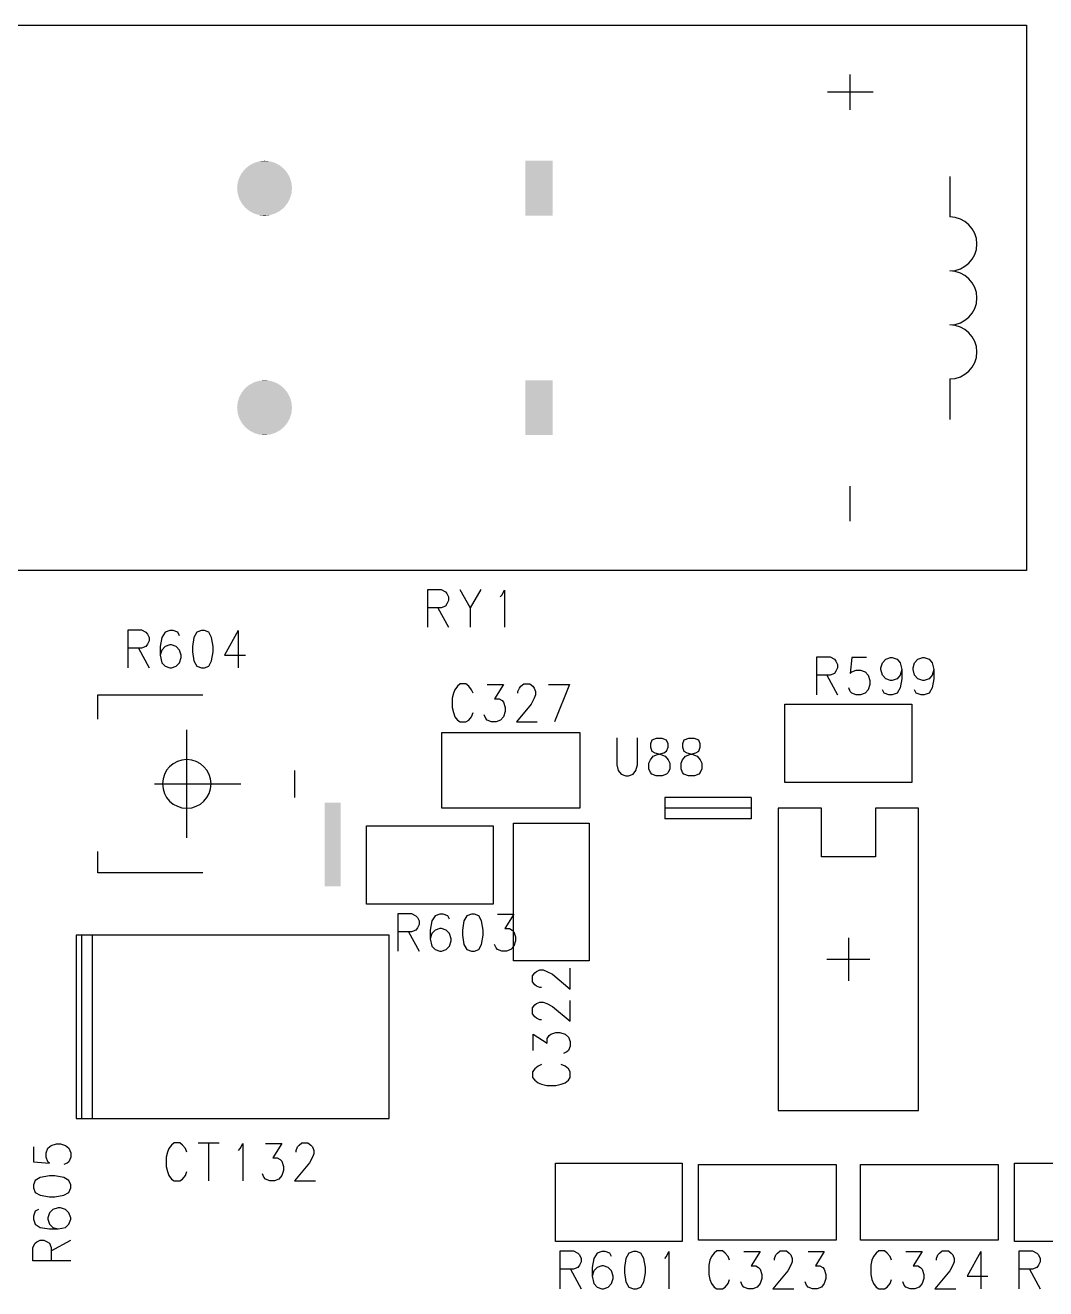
# Model space of a CAD drawing. Extents: x 295 to 953, y 10 to 290.
# Drawn here: x 748.45 to 779.63, y 91.85 to 130.46 of the extents above; entities that cross this region are included whole.
import ezdxf

# ---------------------------------------------------------------- set-up
doc = ezdxf.new("R2010")
doc.units = 0
doc.header["$LTSCALE"] = 5
doc.header["$MEASUREMENT"] = 0
doc.layers.add('13_C-SILK_GBR', color=7, linetype='CONTINUOUS')

msp = doc.modelspace()

# ---------------------------------------------------------------- linework, layer by layer
at = {"layer": '13_C-SILK_GBR'}
for p, q in [((745.058, 130.458), (779.048, 130.458)), ((779.048, 130.458), (779.048, 113.793)), ((773.662, 127.875), (773.662, 128.948)), ((774.362, 128.412), (772.962, 128.412)), ((776.705, 125.838), (776.705, 124.6)), ((776.705, 119.65), (776.705, 118.413)), ((773.662, 115.302), (773.662, 116.375)), ((779.048, 113.793), (745.058, 113.793)), ((760.752, 112.06), (760.752, 113.215)), ((760.752, 113.215), (761.16, 113.215)), ((761.16, 113.215), (761.294, 113.146)), ((761.294, 113.146), (761.338, 113.093)), ((761.734, 113.215), (762.053, 112.656)), ((762.371, 113.215), (762.053, 112.656)), ((763.015, 113.04), (763.092, 113.197)), ((763.092, 113.197), (763.092, 112.06)), ((761.338, 112.778), (761.294, 112.707)), ((761.338, 113.093), (761.389, 112.987)), ((761.389, 112.882), (761.338, 112.778)), ((761.389, 112.987), (761.389, 112.882)), ((762.963, 112.987), (763.015, 113.04)), ((761.16, 112.656), (760.752, 112.656)), ((761.064, 112.656), (761.389, 112.06)), ((761.294, 112.707), (761.16, 112.656)), ((762.053, 112.656), (762.053, 112.06)), ((751.598, 110.823), (751.598, 111.978)), ((751.598, 111.978), (752.007, 111.978)), ((752.007, 111.978), (752.141, 111.908)), ((752.141, 111.908), (752.186, 111.855)), ((752.186, 111.855), (752.237, 111.75)), ((752.237, 111.644), (752.186, 111.54)), ((752.237, 111.75), (752.237, 111.644)), ((752.624, 111.75), (752.58, 111.469)), ((752.727, 111.908), (752.624, 111.75)), ((752.874, 111.959), (752.727, 111.908)), ((752.969, 111.959), (752.874, 111.959)), ((753.116, 111.908), (752.969, 111.959)), ((753.167, 111.803), (753.116, 111.908)), ((753.606, 111.75), (753.562, 111.469)), ((753.695, 111.908), (753.606, 111.75)), ((753.836, 111.959), (753.695, 111.908)), ((753.926, 111.959), (753.836, 111.959)), ((754.06, 111.908), (753.926, 111.959)), ((754.149, 111.75), (754.06, 111.908)), ((754.2, 111.469), (754.149, 111.75)), ((754.964, 111.959), (754.543, 111.207)), ((754.964, 111.959), (754.964, 110.823)), ((752.007, 111.418), (751.598, 111.418)), ((751.912, 111.418), (752.237, 110.823)), ((752.141, 111.469), (752.007, 111.418)), ((752.186, 111.54), (752.141, 111.469)), ((752.58, 111.469), (752.58, 111.207)), ((752.624, 111.365), (752.58, 111.207)), ((752.58, 111.207), (752.624, 110.979)), ((752.727, 111.469), (752.624, 111.365)), ((752.874, 111.522), (752.727, 111.469)), ((752.918, 111.522), (752.874, 111.522)), ((753.065, 111.469), (752.918, 111.522)), ((753.167, 111.365), (753.065, 111.469)), ((753.218, 111.207), (753.167, 111.365)), ((753.218, 111.138), (753.218, 111.207)), ((753.562, 111.469), (753.562, 111.313)), ((753.562, 111.313), (753.606, 111.032)), ((754.149, 111.032), (754.2, 111.313)), ((754.2, 111.313), (754.2, 111.469)), ((754.543, 111.207), (755.182, 111.207)), ((752.624, 110.979), (752.727, 110.875)), ((752.727, 110.875), (752.874, 110.823)), ((752.874, 110.823), (752.918, 110.823)), ((752.918, 110.823), (753.065, 110.875)), ((753.065, 110.875), (753.167, 110.979)), ((753.167, 110.979), (753.218, 111.138)), ((753.606, 111.032), (753.695, 110.875)), ((753.695, 110.875), (753.836, 110.823)), ((753.836, 110.823), (753.926, 110.823)), ((753.926, 110.823), (754.06, 110.875)), ((754.06, 110.875), (754.149, 111.032)), ((772.636, 109.998), (772.636, 111.153)), ((772.636, 111.153), (773.045, 111.153)), ((773.045, 111.153), (773.179, 111.083)), ((773.179, 111.083), (773.223, 111.03)), ((773.223, 111.03), (773.274, 110.925)), ((773.274, 110.819), (773.223, 110.715)), ((773.274, 110.925), (773.274, 110.819)), ((773.707, 111.134), (773.662, 110.644)), ((774.16, 111.134), (773.707, 111.134)), ((774.599, 110.819), (774.644, 110.978)), ((774.599, 110.768), (774.599, 110.819)), ((774.644, 110.978), (774.746, 111.083)), ((774.746, 111.083), (774.893, 111.134)), ((774.893, 111.134), (774.937, 111.134)), ((774.937, 111.134), (775.091, 111.083)), ((775.091, 111.083), (775.187, 110.978)), ((775.187, 110.978), (775.238, 110.768)), ((775.581, 110.819), (775.625, 110.978)), ((775.581, 110.768), (775.581, 110.819)), ((775.625, 110.978), (775.728, 111.083)), ((775.728, 111.083), (775.875, 111.134)), ((775.875, 111.134), (775.919, 111.134)), ((775.919, 111.134), (776.073, 111.083)), ((776.073, 111.083), (776.168, 110.978)), ((776.168, 110.978), (776.219, 110.768)), ((773.045, 110.593), (772.636, 110.593)), ((772.949, 110.593), (773.274, 109.998)), ((773.179, 110.644), (773.045, 110.593)), ((773.223, 110.715), (773.179, 110.644)), ((773.662, 110.644), (773.707, 110.697)), ((773.707, 110.697), (773.84, 110.75)), ((773.84, 110.75), (773.975, 110.75)), ((773.975, 110.75), (774.116, 110.697)), ((774.116, 110.697), (774.205, 110.593)), ((774.205, 110.593), (774.256, 110.435)), ((774.256, 110.435), (774.256, 110.313)), ((774.644, 110.593), (774.599, 110.768)), ((774.746, 110.488), (774.644, 110.593)), ((774.893, 110.435), (774.746, 110.488)), ((774.937, 110.435), (774.893, 110.435)), ((775.091, 110.488), (774.937, 110.435)), ((775.187, 110.593), (775.091, 110.488)), ((775.238, 110.768), (775.187, 110.593)), ((775.238, 110.488), (775.187, 110.207)), ((775.238, 110.768), (775.238, 110.488)), ((775.625, 110.593), (775.581, 110.768)), ((775.728, 110.488), (775.625, 110.593)), ((775.875, 110.435), (775.728, 110.488)), ((775.919, 110.435), (775.875, 110.435)), ((776.073, 110.488), (775.919, 110.435)), ((776.168, 110.593), (776.073, 110.488)), ((776.219, 110.768), (776.168, 110.593)), ((776.219, 110.488), (776.168, 110.207)), ((776.219, 110.768), (776.219, 110.488)), ((761.536, 110.047), (761.498, 109.89)), ((761.581, 110.153), (761.536, 110.047)), ((761.665, 110.258), (761.581, 110.153)), ((761.747, 110.328), (761.665, 110.258)), ((761.919, 110.328), (761.747, 110.328)), ((762.003, 110.258), (761.919, 110.328)), ((762.092, 110.153), (762.003, 110.258)), ((762.137, 110.047), (762.092, 110.153)), ((762.569, 110.309), (763.067, 110.309)), ((763.067, 110.309), (762.793, 109.872)), ((763.506, 110.1), (763.551, 110.205)), ((763.506, 110.047), (763.506, 110.1)), ((763.551, 110.205), (763.595, 110.258)), ((763.595, 110.258), (763.684, 110.328)), ((763.684, 110.328), (763.871, 110.328)), ((763.871, 110.328), (763.96, 110.258)), ((763.96, 110.258), (764.005, 110.205)), ((764.005, 110.205), (764.049, 110.1)), ((764.049, 110.1), (764.049, 109.994)), ((764.443, 110.309), (765.082, 110.309)), ((765.082, 110.309), (764.622, 109.173)), ((773.662, 110.103), (773.617, 110.207)), ((773.707, 110.05), (773.662, 110.103)), ((773.84, 109.998), (773.707, 110.05)), ((774.116, 110.05), (773.975, 109.998)), ((774.205, 110.154), (774.116, 110.05)), ((774.256, 110.313), (774.205, 110.154)), ((774.695, 110.05), (774.644, 110.154)), ((774.842, 109.998), (774.695, 110.05)), ((775.091, 110.05), (774.937, 109.998)), ((775.187, 110.207), (775.091, 110.05)), ((775.677, 110.05), (775.625, 110.154)), ((775.823, 109.998), (775.677, 110.05)), ((776.073, 110.05), (775.919, 109.998)), ((776.168, 110.207), (776.073, 110.05)), ((750.668, 109.255), (750.668, 109.998)), ((750.668, 109.998), (753.885, 109.998)), ((761.498, 109.89), (761.498, 109.61)), ((762.793, 109.872), (762.934, 109.872)), ((762.934, 109.872), (763.023, 109.819)), ((763.023, 109.819), (763.067, 109.768)), ((763.067, 109.768), (763.118, 109.61)), ((763.915, 109.715), (763.462, 109.173)), ((764.005, 109.89), (763.915, 109.715)), ((764.049, 109.994), (764.005, 109.89)), ((771.664, 107.316), (771.664, 109.709)), ((771.664, 109.709), (775.541, 109.709)), ((773.975, 109.998), (773.84, 109.998)), ((774.937, 109.998), (774.842, 109.998)), ((775.541, 109.709), (775.541, 107.316)), ((775.919, 109.998), (775.823, 109.998)), ((761.498, 109.61), (761.536, 109.453)), ((761.536, 109.453), (761.581, 109.329)), ((761.581, 109.329), (761.665, 109.225)), ((762.003, 109.225), (762.092, 109.329)), ((762.092, 109.329), (762.137, 109.453)), ((762.524, 109.278), (762.48, 109.382)), ((762.569, 109.225), (762.524, 109.278)), ((763.067, 109.329), (762.978, 109.225)), ((763.118, 109.488), (763.067, 109.329)), ((763.118, 109.61), (763.118, 109.488)), ((753.39, 105.625), (753.39, 108.925)), ((761.665, 109.225), (761.747, 109.173)), ((761.747, 109.173), (761.919, 109.173)), ((761.919, 109.173), (762.003, 109.225)), ((762.703, 109.173), (762.569, 109.225)), ((762.845, 109.173), (762.703, 109.173)), ((762.978, 109.225), (762.845, 109.173)), ((763.462, 109.173), (764.1, 109.173)), ((761.186, 106.533), (761.186, 108.843)), ((761.186, 108.843), (765.394, 108.843)), ((765.394, 108.843), (765.394, 106.533)), ((766.527, 108.678), (766.527, 107.856)), ((767.164, 107.856), (767.164, 108.678)), ((767.598, 108.608), (767.554, 108.503)), ((767.554, 108.503), (767.554, 108.397)), ((767.732, 108.659), (767.598, 108.608)), ((767.917, 108.659), (767.732, 108.659)), ((768.05, 108.608), (767.917, 108.659)), ((768.095, 108.503), (768.05, 108.608)), ((768.095, 108.397), (768.095, 108.503)), ((768.58, 108.608), (768.535, 108.503)), ((768.535, 108.503), (768.535, 108.397)), ((768.714, 108.659), (768.58, 108.608)), ((768.898, 108.659), (768.714, 108.659)), ((769.032, 108.608), (768.898, 108.659)), ((769.077, 108.503), (769.032, 108.608)), ((769.077, 108.397), (769.077, 108.503)), ((767.554, 108.397), (767.598, 108.275)), ((767.554, 108.013), (767.643, 108.118)), ((767.598, 108.275), (767.687, 108.222)), ((767.643, 108.118), (767.776, 108.169)), ((767.687, 108.222), (767.872, 108.169)), ((767.776, 108.169), (767.961, 108.222)), ((767.872, 108.169), (768.006, 108.118)), ((767.961, 108.222), (768.05, 108.275)), ((768.006, 108.118), (768.095, 108.013)), ((768.05, 108.275), (768.095, 108.397)), ((768.535, 108.397), (768.58, 108.275)), ((768.535, 108.013), (768.625, 108.118)), ((768.58, 108.275), (768.669, 108.222)), ((768.625, 108.118), (768.758, 108.169)), ((768.669, 108.222), (768.854, 108.169)), ((768.758, 108.169), (768.943, 108.222)), ((768.854, 108.169), (768.988, 108.118)), ((768.943, 108.222), (769.032, 108.275)), ((768.988, 108.118), (769.077, 108.013)), ((769.032, 108.275), (769.077, 108.397)), ((766.527, 107.856), (766.572, 107.679)), ((767.113, 107.679), (767.164, 107.856)), ((767.509, 107.907), (767.554, 108.013)), ((767.509, 107.732), (767.509, 107.907)), ((767.554, 107.628), (767.509, 107.732)), ((768.095, 108.013), (768.146, 107.907)), ((768.146, 107.732), (768.095, 107.628)), ((768.146, 107.907), (768.146, 107.732)), ((768.491, 107.907), (768.535, 108.013)), ((768.491, 107.732), (768.491, 107.907)), ((768.535, 107.628), (768.491, 107.732)), ((769.077, 108.013), (769.128, 107.907)), ((769.128, 107.732), (769.077, 107.628)), ((769.128, 107.907), (769.128, 107.732)), ((756.69, 106.863), (756.69, 107.688)), ((766.572, 107.679), (766.661, 107.575)), ((766.661, 107.575), (766.801, 107.523)), ((766.801, 107.523), (766.89, 107.523)), ((766.89, 107.523), (767.024, 107.575)), ((767.024, 107.575), (767.113, 107.679)), ((767.598, 107.575), (767.554, 107.628)), ((767.732, 107.523), (767.598, 107.575)), ((767.917, 107.523), (767.732, 107.523)), ((768.05, 107.575), (767.917, 107.523)), ((768.095, 107.628), (768.05, 107.575)), ((768.58, 107.575), (768.535, 107.628)), ((768.714, 107.523), (768.58, 107.575)), ((768.898, 107.523), (768.714, 107.523)), ((769.032, 107.575), (768.898, 107.523)), ((769.077, 107.628), (769.032, 107.575)), ((752.4, 107.275), (755.04, 107.275)), ((775.541, 107.316), (771.664, 107.316)), ((770.633, 106.863), (767.993, 106.863)), ((767.993, 106.863), (767.993, 106.203)), ((770.633, 106.863), (770.633, 106.203)), ((765.394, 106.533), (761.186, 106.533)), ((770.633, 106.533), (767.993, 106.533)), ((770.633, 106.203), (767.993, 106.203)), ((772.778, 106.533), (771.458, 106.533)), ((771.458, 106.533), (771.458, 97.293)), ((772.778, 105.048), (772.778, 106.533)), ((774.428, 106.533), (774.428, 105.048)), ((775.748, 106.533), (774.428, 106.533)), ((775.748, 97.293), (775.748, 106.533)), ((758.876, 103.604), (758.876, 105.996)), ((758.876, 105.996), (762.754, 105.996)), ((762.754, 105.996), (762.754, 103.604)), ((763.373, 106.079), (765.683, 106.079)), ((763.373, 101.871), (763.373, 106.079)), ((765.683, 106.079), (765.683, 101.871)), ((750.668, 104.553), (750.668, 105.213)), ((774.428, 105.048), (772.778, 105.048)), ((753.885, 104.553), (750.668, 104.553)), ((762.754, 103.604), (758.876, 103.604)), ((759.848, 102.16), (759.848, 103.315)), ((759.848, 103.315), (760.257, 103.315)), ((760.257, 103.315), (760.391, 103.246)), ((760.391, 103.246), (760.436, 103.193)), ((760.436, 103.193), (760.487, 103.087)), ((760.977, 103.246), (760.874, 103.087)), ((761.124, 103.297), (760.977, 103.246)), ((761.219, 103.297), (761.124, 103.297)), ((761.366, 103.246), (761.219, 103.297)), ((761.417, 103.14), (761.366, 103.246)), ((761.945, 103.246), (761.856, 103.087)), ((762.086, 103.297), (761.945, 103.246)), ((762.176, 103.297), (762.086, 103.297)), ((762.31, 103.246), (762.176, 103.297)), ((762.399, 103.087), (762.31, 103.246)), ((762.883, 103.297), (763.381, 103.297)), ((763.381, 103.297), (763.107, 102.86)), ((760.257, 102.756), (759.848, 102.756)), ((760.162, 102.756), (760.487, 102.16)), ((760.391, 102.807), (760.257, 102.756)), ((760.436, 102.878), (760.391, 102.807)), ((760.487, 102.982), (760.436, 102.878)), ((760.487, 103.087), (760.487, 102.982)), ((760.874, 103.087), (760.83, 102.807)), ((760.83, 102.807), (760.83, 102.544)), ((760.874, 102.703), (760.83, 102.544)), ((760.977, 102.807), (760.874, 102.703)), ((761.124, 102.86), (760.977, 102.807)), ((761.168, 102.86), (761.124, 102.86)), ((761.315, 102.807), (761.168, 102.86)), ((761.417, 102.703), (761.315, 102.807)), ((761.468, 102.544), (761.417, 102.703)), ((761.856, 103.087), (761.812, 102.807)), ((761.812, 102.807), (761.812, 102.65)), ((762.45, 102.807), (762.399, 103.087)), ((762.45, 102.65), (762.45, 102.807)), ((763.107, 102.86), (763.247, 102.86)), ((763.247, 102.86), (763.336, 102.807)), ((763.336, 102.807), (763.381, 102.756)), ((763.381, 102.756), (763.432, 102.597)), ((750.503, 102.655), (750.008, 102.655)), ((750.173, 102.655), (750.008, 102.655)), ((750.008, 102.655), (750.008, 97.045)), ((750.338, 102.655), (750.173, 102.655)), ((750.173, 102.655), (750.173, 97.045)), ((750.503, 102.655), (750.503, 97.045)), ((759.578, 102.655), (750.503, 102.655)), ((759.578, 97.045), (759.578, 102.655)), ((760.83, 102.544), (760.874, 102.317)), ((760.874, 102.317), (760.977, 102.213)), ((761.315, 102.213), (761.417, 102.317)), ((761.417, 102.317), (761.468, 102.475)), ((761.468, 102.475), (761.468, 102.544)), ((761.812, 102.65), (761.856, 102.37)), ((761.856, 102.37), (761.945, 102.213)), ((762.31, 102.213), (762.399, 102.37)), ((762.399, 102.37), (762.45, 102.65)), ((762.838, 102.266), (762.793, 102.37)), ((763.381, 102.317), (763.292, 102.213)), ((763.432, 102.475), (763.381, 102.317)), ((763.432, 102.597), (763.432, 102.475)), ((773.603, 102.573), (773.603, 101.253)), ((760.977, 102.213), (761.124, 102.16)), ((761.124, 102.16), (761.168, 102.16)), ((761.168, 102.16), (761.315, 102.213)), ((761.945, 102.213), (762.086, 102.16)), ((762.086, 102.16), (762.176, 102.16)), ((762.176, 102.16), (762.31, 102.213)), ((762.883, 102.213), (762.838, 102.266)), ((763.016, 102.16), (762.883, 102.213)), ((763.158, 102.16), (763.016, 102.16)), ((763.292, 102.213), (763.158, 102.16)), ((765.683, 101.871), (763.373, 101.871)), ((764.019, 101.502), (764.072, 101.546)), ((764.072, 101.546), (764.178, 101.591)), ((764.178, 101.591), (764.283, 101.591)), ((764.283, 101.591), (764.387, 101.546)), ((764.387, 101.546), (764.562, 101.457)), ((765.105, 101.003), (765.105, 101.642)), ((774.263, 101.913), (772.943, 101.913)), ((763.95, 101.413), (764.019, 101.502)), ((763.95, 101.226), (763.95, 101.413)), ((764.019, 101.137), (763.95, 101.226)), ((764.562, 101.457), (765.105, 101.003)), ((764.072, 101.092), (764.019, 101.137)), ((764.178, 101.048), (764.072, 101.092)), ((764.231, 101.048), (764.178, 101.048)), ((763.95, 100.431), (764.019, 100.52)), ((763.95, 100.244), (763.95, 100.431)), ((764.019, 100.52), (764.072, 100.564)), ((764.072, 100.564), (764.178, 100.609)), ((764.178, 100.609), (764.283, 100.609)), ((764.283, 100.609), (764.387, 100.564)), ((764.387, 100.564), (764.562, 100.475)), ((764.562, 100.475), (765.105, 100.022)), ((765.105, 100.022), (765.105, 100.66)), ((764.019, 100.155), (763.95, 100.244)), ((764.072, 100.111), (764.019, 100.155)), ((764.178, 100.066), (764.072, 100.111)), ((764.231, 100.066), (764.178, 100.066)), ((763.968, 99.129), (763.968, 99.627)), ((763.968, 99.627), (764.405, 99.353)), ((764.458, 99.583), (764.509, 99.627)), ((764.509, 99.627), (764.668, 99.678)), ((764.668, 99.678), (764.79, 99.678)), ((764.79, 99.678), (764.948, 99.627)), ((764.948, 99.627), (765.052, 99.538)), ((764.405, 99.494), (764.458, 99.583)), ((764.405, 99.353), (764.405, 99.494)), ((765.052, 99.538), (765.105, 99.405)), ((765.105, 99.263), (765.052, 99.129)), ((765.105, 99.405), (765.105, 99.263)), ((764.999, 99.084), (764.896, 99.04)), ((765.052, 99.129), (764.999, 99.084)), ((764.019, 98.563), (763.95, 98.479)), ((763.95, 98.479), (763.95, 98.307)), ((764.125, 98.652), (764.019, 98.563)), ((764.231, 98.697), (764.125, 98.652)), ((764.948, 98.652), (764.825, 98.697)), ((765.052, 98.563), (764.948, 98.652)), ((765.105, 98.479), (765.052, 98.563)), ((765.105, 98.307), (765.105, 98.479)), ((763.95, 98.307), (764.019, 98.225)), ((764.019, 98.225), (764.125, 98.141)), ((764.125, 98.141), (764.231, 98.096)), ((764.231, 98.096), (764.387, 98.058)), ((764.668, 98.058), (764.825, 98.096)), ((764.825, 98.096), (764.948, 98.141)), ((764.948, 98.141), (765.052, 98.225)), ((765.052, 98.225), (765.105, 98.307)), ((764.387, 98.058), (764.668, 98.058)), ((750.008, 97.045), (750.173, 97.045)), ((750.173, 97.045), (750.503, 97.045)), ((750.503, 97.045), (759.578, 97.045)), ((771.458, 97.293), (775.748, 97.293)), ((748.706, 96.184), (748.706, 95.73)), ((749.09, 95.999), (749.143, 96.139)), ((749.143, 96.139), (749.247, 96.228)), ((749.247, 96.228), (749.405, 96.279)), ((749.405, 96.279), (749.527, 96.279)), ((749.527, 96.279), (749.686, 96.228)), ((749.686, 96.228), (749.79, 96.139)), ((749.79, 96.139), (749.843, 95.999)), ((752.923, 96.233), (752.841, 96.128)), ((753.006, 96.303), (752.923, 96.233)), ((753.179, 96.303), (753.006, 96.303)), ((753.261, 96.233), (753.179, 96.303)), ((753.35, 96.128), (753.261, 96.233)), ((753.74, 96.303), (754.377, 96.303)), ((754.058, 96.303), (754.058, 95.148)), ((755.02, 96.128), (755.098, 96.284)), ((755.098, 96.284), (755.098, 95.148)), ((755.792, 96.284), (756.289, 96.284)), ((756.289, 96.284), (756.015, 95.847)), ((756.73, 96.075), (756.774, 96.18)), ((756.774, 96.18), (756.819, 96.233)), ((756.819, 96.233), (756.908, 96.303)), ((756.908, 96.303), (757.093, 96.303)), ((757.093, 96.303), (757.182, 96.233)), ((757.182, 96.233), (757.226, 96.18)), ((757.226, 96.18), (757.271, 96.075)), ((749.09, 95.864), (749.09, 95.999)), ((749.143, 95.73), (749.09, 95.864)), ((749.843, 95.864), (749.79, 95.73)), ((749.843, 95.999), (749.843, 95.864)), ((752.796, 96.022), (752.758, 95.865)), ((752.758, 95.865), (752.758, 95.585)), ((752.841, 96.128), (752.796, 96.022)), ((753.395, 96.022), (753.35, 96.128)), ((754.969, 96.075), (755.02, 96.128)), ((756.015, 95.847), (756.155, 95.847)), ((756.155, 95.847), (756.245, 95.794)), ((756.245, 95.794), (756.289, 95.743)), ((756.73, 96.022), (756.73, 96.075)), ((757.226, 95.865), (757.137, 95.69)), ((757.271, 95.969), (757.226, 95.865)), ((757.271, 96.075), (757.271, 95.969)), ((748.706, 95.73), (749.196, 95.685)), ((749.196, 95.685), (749.143, 95.73)), ((749.737, 95.685), (749.633, 95.641)), ((749.79, 95.73), (749.737, 95.685)), ((752.758, 95.585), (752.796, 95.428)), ((752.796, 95.428), (752.841, 95.304)), ((753.35, 95.304), (753.395, 95.428)), ((756.289, 95.743), (756.34, 95.585)), ((756.34, 95.463), (756.289, 95.304)), ((756.34, 95.585), (756.34, 95.463)), ((757.137, 95.69), (756.685, 95.148)), ((764.651, 93.291), (764.651, 95.684)), ((764.651, 95.684), (768.529, 95.684)), ((768.529, 95.684), (768.529, 93.291)), ((769.024, 93.333), (769.024, 95.643)), ((769.024, 95.643), (773.231, 95.643)), ((773.231, 95.643), (773.231, 93.333)), ((773.974, 93.333), (773.974, 95.643)), ((773.974, 95.643), (778.181, 95.643)), ((778.181, 95.643), (778.181, 93.333)), ((778.676, 93.291), (778.676, 95.684)), ((778.676, 95.684), (782.554, 95.684)), ((748.757, 95.157), (748.706, 95.024)), ((748.706, 95.024), (748.706, 94.933)), ((748.915, 95.247), (748.757, 95.157)), ((749.196, 95.298), (748.915, 95.247)), ((749.353, 95.298), (749.196, 95.298)), ((749.633, 95.247), (749.353, 95.298)), ((749.79, 95.157), (749.633, 95.247)), ((749.843, 95.024), (749.79, 95.157)), ((749.843, 94.933), (749.843, 95.024)), ((752.841, 95.304), (752.923, 95.2)), ((752.923, 95.2), (753.006, 95.148)), ((753.006, 95.148), (753.179, 95.148)), ((753.179, 95.148), (753.261, 95.2)), ((753.261, 95.2), (753.35, 95.304)), ((755.748, 95.253), (755.703, 95.357)), ((755.792, 95.2), (755.748, 95.253)), ((755.926, 95.148), (755.792, 95.2)), ((756.066, 95.148), (755.926, 95.148)), ((756.2, 95.2), (756.066, 95.148)), ((756.289, 95.304), (756.2, 95.2)), ((756.685, 95.148), (757.322, 95.148)), ((748.706, 94.933), (748.757, 94.793)), ((748.757, 94.793), (748.915, 94.704)), ((748.915, 94.704), (749.196, 94.659)), ((749.196, 94.659), (749.353, 94.659)), ((749.353, 94.659), (749.633, 94.704)), ((749.633, 94.704), (749.79, 94.793)), ((749.79, 94.793), (749.843, 94.933)), ((748.757, 94.214), (748.706, 94.067)), ((748.862, 94.265), (748.757, 94.214)), ((749.3, 94.265), (749.196, 94.162)), ((749.458, 94.316), (749.3, 94.265)), ((749.527, 94.316), (749.458, 94.316)), ((749.686, 94.265), (749.527, 94.316)), ((749.79, 94.162), (749.686, 94.265)), ((748.706, 94.067), (748.706, 93.971)), ((748.706, 93.971), (748.757, 93.824)), ((748.757, 93.824), (748.915, 93.722)), ((749.196, 94.162), (749.143, 94.016)), ((749.143, 94.016), (749.143, 93.971)), ((749.143, 93.971), (749.196, 93.824)), ((749.196, 93.824), (749.3, 93.722)), ((749.686, 93.722), (749.79, 93.824)), ((749.843, 94.016), (749.79, 94.162)), ((749.79, 93.824), (749.843, 93.971)), ((749.843, 93.971), (749.843, 94.016)), ((748.915, 93.722), (749.196, 93.677)), ((749.196, 93.677), (749.458, 93.677)), ((749.3, 93.722), (749.458, 93.677)), ((749.458, 93.677), (749.686, 93.722)), ((748.688, 93.105), (748.757, 93.238)), ((748.688, 92.696), (748.688, 93.105)), ((748.757, 93.238), (748.81, 93.283)), ((748.81, 93.283), (748.915, 93.334)), ((748.915, 93.334), (749.021, 93.334)), ((749.021, 93.334), (749.125, 93.283)), ((749.125, 93.283), (749.196, 93.238)), ((749.196, 93.238), (749.247, 93.105)), ((749.247, 93.009), (749.843, 93.334)), ((749.247, 93.105), (749.247, 92.696)), ((768.529, 93.291), (764.651, 93.291)), ((773.231, 93.333), (769.024, 93.333)), ((778.181, 93.333), (773.974, 93.333)), ((782.554, 93.291), (778.676, 93.291)), ((749.843, 92.696), (748.688, 92.696)), ((764.798, 91.848), (764.798, 93.003)), ((764.798, 93.003), (765.207, 93.003)), ((765.207, 93.003), (765.341, 92.933)), ((765.341, 92.933), (765.386, 92.88)), ((765.386, 92.88), (765.437, 92.775)), ((765.437, 92.669), (765.386, 92.565)), ((765.437, 92.775), (765.437, 92.669)), ((765.824, 92.775), (765.78, 92.494)), ((765.927, 92.933), (765.824, 92.775)), ((766.074, 92.984), (765.927, 92.933)), ((766.169, 92.984), (766.074, 92.984)), ((766.316, 92.933), (766.169, 92.984)), ((766.367, 92.828), (766.316, 92.933)), ((766.806, 92.775), (766.762, 92.494)), ((766.895, 92.933), (766.806, 92.775)), ((767.036, 92.984), (766.895, 92.933)), ((767.126, 92.984), (767.036, 92.984)), ((767.26, 92.933), (767.126, 92.984)), ((767.349, 92.775), (767.26, 92.933)), ((767.4, 92.494), (767.349, 92.775)), ((767.993, 92.775), (768.044, 92.828)), ((768.044, 92.828), (768.12, 92.984)), ((768.12, 92.984), (768.12, 91.848)), ((769.374, 92.722), (769.336, 92.565)), ((769.418, 92.828), (769.374, 92.722)), ((769.502, 92.933), (769.418, 92.828)), ((769.585, 93.003), (769.502, 92.933)), ((769.756, 93.003), (769.585, 93.003)), ((769.841, 92.933), (769.756, 93.003)), ((769.93, 92.828), (769.841, 92.933)), ((769.974, 92.722), (769.93, 92.828)), ((770.407, 92.984), (770.905, 92.984)), ((770.905, 92.984), (770.631, 92.547)), ((771.344, 92.775), (771.388, 92.88)), ((771.344, 92.722), (771.344, 92.775)), ((771.388, 92.88), (771.433, 92.933)), ((771.433, 92.933), (771.522, 93.003)), ((771.522, 93.003), (771.708, 93.003)), ((771.708, 93.003), (771.797, 92.933)), ((771.797, 92.933), (771.842, 92.88)), ((771.842, 92.88), (771.887, 92.775)), ((771.887, 92.669), (771.842, 92.565)), ((771.887, 92.775), (771.887, 92.669)), ((772.37, 92.984), (772.868, 92.984)), ((772.868, 92.984), (772.594, 92.547)), ((774.324, 92.722), (774.286, 92.565)), ((774.368, 92.828), (774.324, 92.722)), ((774.452, 92.933), (774.368, 92.828)), ((774.535, 93.003), (774.452, 92.933)), ((774.706, 93.003), (774.535, 93.003)), ((774.791, 92.933), (774.706, 93.003)), ((774.88, 92.828), (774.791, 92.933)), ((774.924, 92.722), (774.88, 92.828)), ((775.357, 92.984), (775.855, 92.984)), ((775.855, 92.984), (775.581, 92.547)), ((776.294, 92.775), (776.338, 92.88)), ((776.294, 92.722), (776.294, 92.775)), ((776.338, 92.88), (776.383, 92.933)), ((776.383, 92.933), (776.472, 93.003)), ((776.472, 93.003), (776.658, 93.003)), ((776.658, 93.003), (776.747, 92.933)), ((776.747, 92.933), (776.792, 92.88)), ((776.792, 92.88), (776.837, 92.775)), ((776.837, 92.669), (776.792, 92.565)), ((776.837, 92.775), (776.837, 92.669)), ((777.652, 92.984), (777.231, 92.232)), ((777.652, 92.984), (777.652, 91.848)), ((778.823, 91.848), (778.823, 93.003)), ((778.823, 93.003), (779.232, 93.003)), ((779.232, 93.003), (779.366, 92.933)), ((779.366, 92.933), (779.411, 92.88)), ((779.411, 92.88), (779.462, 92.775)), ((779.462, 92.669), (779.411, 92.565)), ((779.462, 92.775), (779.462, 92.669)), ((765.207, 92.443), (764.798, 92.443)), ((765.112, 92.443), (765.437, 91.848)), ((765.341, 92.494), (765.207, 92.443)), ((765.386, 92.565), (765.341, 92.494)), ((765.78, 92.494), (765.78, 92.232)), ((765.824, 92.39), (765.78, 92.232)), ((765.927, 92.494), (765.824, 92.39)), ((766.074, 92.547), (765.927, 92.494)), ((766.118, 92.547), (766.074, 92.547)), ((766.265, 92.494), (766.118, 92.547)), ((766.367, 92.39), (766.265, 92.494)), ((766.418, 92.232), (766.367, 92.39)), ((766.762, 92.494), (766.762, 92.338)), ((766.762, 92.338), (766.806, 92.057)), ((767.349, 92.057), (767.4, 92.338)), ((767.4, 92.338), (767.4, 92.494)), ((769.336, 92.565), (769.336, 92.285)), ((769.336, 92.285), (769.374, 92.128)), ((770.631, 92.547), (770.771, 92.547)), ((770.771, 92.547), (770.86, 92.494)), ((770.86, 92.494), (770.905, 92.443)), ((770.905, 92.443), (770.956, 92.285)), ((770.956, 92.285), (770.956, 92.163)), ((771.753, 92.39), (771.299, 91.848)), ((771.842, 92.565), (771.753, 92.39)), ((772.594, 92.547), (772.735, 92.547)), ((772.735, 92.547), (772.824, 92.494)), ((772.824, 92.494), (772.868, 92.443)), ((772.868, 92.443), (772.919, 92.285)), ((772.919, 92.285), (772.919, 92.163)), ((774.286, 92.565), (774.286, 92.285)), ((774.286, 92.285), (774.324, 92.128)), ((775.581, 92.547), (775.721, 92.547)), ((775.721, 92.547), (775.81, 92.494)), ((775.81, 92.494), (775.855, 92.443)), ((775.855, 92.443), (775.906, 92.285)), ((775.906, 92.285), (775.906, 92.163)), ((776.703, 92.39), (776.249, 91.848)), ((776.792, 92.565), (776.703, 92.39)), ((779.232, 92.443), (778.823, 92.443)), ((779.137, 92.443), (779.462, 91.848)), ((779.366, 92.494), (779.232, 92.443)), ((779.411, 92.565), (779.366, 92.494)), ((765.78, 92.232), (765.824, 92.004)), ((765.824, 92.004), (765.927, 91.9)), ((765.927, 91.9), (766.074, 91.848)), ((766.118, 91.848), (766.265, 91.9)), ((766.265, 91.9), (766.367, 92.004)), ((766.367, 92.004), (766.418, 92.163)), ((766.418, 92.163), (766.418, 92.232)), ((766.806, 92.057), (766.895, 91.9)), ((766.895, 91.9), (767.036, 91.848)), ((767.126, 91.848), (767.26, 91.9)), ((767.26, 91.9), (767.349, 92.057)), ((769.374, 92.128), (769.418, 92.004)), ((769.418, 92.004), (769.502, 91.9)), ((769.502, 91.9), (769.585, 91.848)), ((769.756, 91.848), (769.841, 91.9)), ((769.841, 91.9), (769.93, 92.004)), ((769.93, 92.004), (769.974, 92.128)), ((770.362, 91.953), (770.317, 92.057)), ((770.407, 91.9), (770.362, 91.953)), ((770.54, 91.848), (770.407, 91.9)), ((770.816, 91.9), (770.682, 91.848)), ((770.905, 92.004), (770.816, 91.9)), ((770.956, 92.163), (770.905, 92.004)), ((772.325, 91.953), (772.281, 92.057)), ((772.37, 91.9), (772.325, 91.953)), ((772.504, 91.848), (772.37, 91.9)), ((772.779, 91.9), (772.646, 91.848)), ((772.868, 92.004), (772.779, 91.9)), ((772.919, 92.163), (772.868, 92.004)), ((774.324, 92.128), (774.368, 92.004)), ((774.368, 92.004), (774.452, 91.9)), ((774.452, 91.9), (774.535, 91.848)), ((774.706, 91.848), (774.791, 91.9)), ((774.791, 91.9), (774.88, 92.004)), ((774.88, 92.004), (774.924, 92.128)), ((775.312, 91.953), (775.267, 92.057)), ((775.357, 91.9), (775.312, 91.953)), ((775.49, 91.848), (775.357, 91.9)), ((775.766, 91.9), (775.632, 91.848)), ((775.855, 92.004), (775.766, 91.9)), ((775.906, 92.163), (775.855, 92.004)), ((777.231, 92.232), (777.869, 92.232)), ((766.074, 91.848), (766.118, 91.848)), ((767.036, 91.848), (767.126, 91.848)), ((769.585, 91.848), (769.756, 91.848)), ((770.682, 91.848), (770.54, 91.848)), ((771.299, 91.848), (771.938, 91.848)), ((772.646, 91.848), (772.504, 91.848)), ((774.535, 91.848), (774.706, 91.848)), ((775.632, 91.848), (775.49, 91.848)), ((776.249, 91.848), (776.888, 91.848))]:
    msp.add_line(p, q, dxfattribs=at)
for centre, radius, start, end in [((776.705, 123.775), 0.825, 270, 90), ((776.705, 122.125), 0.825, 270, 90), ((776.705, 120.475), 0.825, 270, 90), ((753.39, 107.275), 0.742, 0, 180), ((753.39, 107.275), 0.742, 180, 0)]:
    msp.add_arc(centre, radius, start, end, dxfattribs=at)
for points in [[(755.446, 126.252), (755.603, 126.3), (756.086, 126.252), (755.929, 126.3)], [(755.603, 126.3), (755.766, 126.316), (755.929, 126.3), (755.766, 126.316)], [(763.729, 124.64), (763.729, 126.316), (764.567, 124.64), (764.567, 126.316)], [(763.729, 126.316), (763.729, 126.316), (764.567, 126.316), (763.729, 126.316)], [(754.992, 125.798), (755.07, 125.943), (756.54, 125.798), (756.462, 125.943)], [(755.07, 125.943), (755.174, 126.07), (756.462, 125.943), (756.358, 126.07)], [(755.174, 126.07), (755.301, 126.174), (756.358, 126.07), (756.231, 126.174)], [(755.301, 126.174), (755.446, 126.252), (756.231, 126.174), (756.086, 126.252)], [(754.928, 125.478), (754.944, 125.641), (756.604, 125.478), (756.588, 125.641)], [(754.944, 125.641), (754.992, 125.798), (756.588, 125.641), (756.54, 125.798)], [(754.944, 125.314), (754.928, 125.478), (756.588, 125.314), (756.604, 125.478)], [(754.992, 125.158), (754.944, 125.314), (756.54, 125.158), (756.588, 125.314)], [(755.07, 125.013), (754.992, 125.158), (756.462, 125.013), (756.54, 125.158)], [(755.174, 124.885), (755.07, 125.013), (756.358, 124.885), (756.462, 125.013)], [(755.301, 124.781), (755.174, 124.885), (756.231, 124.781), (756.358, 124.885)], [(755.446, 124.704), (755.301, 124.781), (756.086, 124.704), (756.231, 124.781)], [(755.603, 124.656), (755.446, 124.704), (755.929, 124.656), (756.086, 124.704)], [(755.766, 124.64), (755.603, 124.656), (755.766, 124.64), (755.929, 124.656)], [(755.07, 119.237), (755.174, 119.365), (756.462, 119.237), (756.358, 119.365)], [(755.174, 119.365), (755.301, 119.469), (756.358, 119.365), (756.231, 119.469)], [(755.301, 119.469), (755.446, 119.546), (756.231, 119.469), (756.086, 119.546)], [(755.446, 119.546), (755.603, 119.594), (756.086, 119.546), (755.929, 119.594)], [(755.603, 119.594), (755.766, 119.61), (755.929, 119.594), (755.766, 119.61)], [(763.729, 117.934), (763.729, 119.61), (764.567, 117.934), (764.567, 119.61)], [(763.729, 119.61), (763.729, 119.61), (764.567, 119.61), (763.729, 119.61)], [(754.928, 118.772), (754.944, 118.936), (756.604, 118.772), (756.588, 118.936)], [(754.944, 118.936), (754.992, 119.092), (756.588, 118.936), (756.54, 119.092)], [(754.992, 119.092), (755.07, 119.237), (756.54, 119.092), (756.462, 119.237)], [(754.944, 118.609), (754.928, 118.772), (756.588, 118.609), (756.604, 118.772)], [(754.992, 118.452), (754.944, 118.609), (756.54, 118.452), (756.588, 118.609)], [(755.07, 118.307), (754.992, 118.452), (756.462, 118.307), (756.54, 118.452)], [(755.174, 118.18), (755.07, 118.307), (756.358, 118.18), (756.462, 118.307)], [(755.301, 118.076), (755.174, 118.18), (756.231, 118.076), (756.358, 118.18)], [(755.446, 117.998), (755.301, 118.076), (756.086, 117.998), (756.231, 118.076)], [(755.603, 117.951), (755.446, 117.998), (755.929, 117.951), (756.086, 117.998)], [(755.766, 117.934), (755.603, 117.951), (755.766, 117.934), (755.929, 117.951)], [(757.598, 106.697), (757.598, 106.698), (758.093, 106.697), (757.598, 106.698)], [(757.598, 104.14), (757.598, 106.697), (758.093, 104.14), (758.093, 106.697)]]:
    msp.add_solid(points, dxfattribs=at)

doc.saveas('drawing.dxf')
